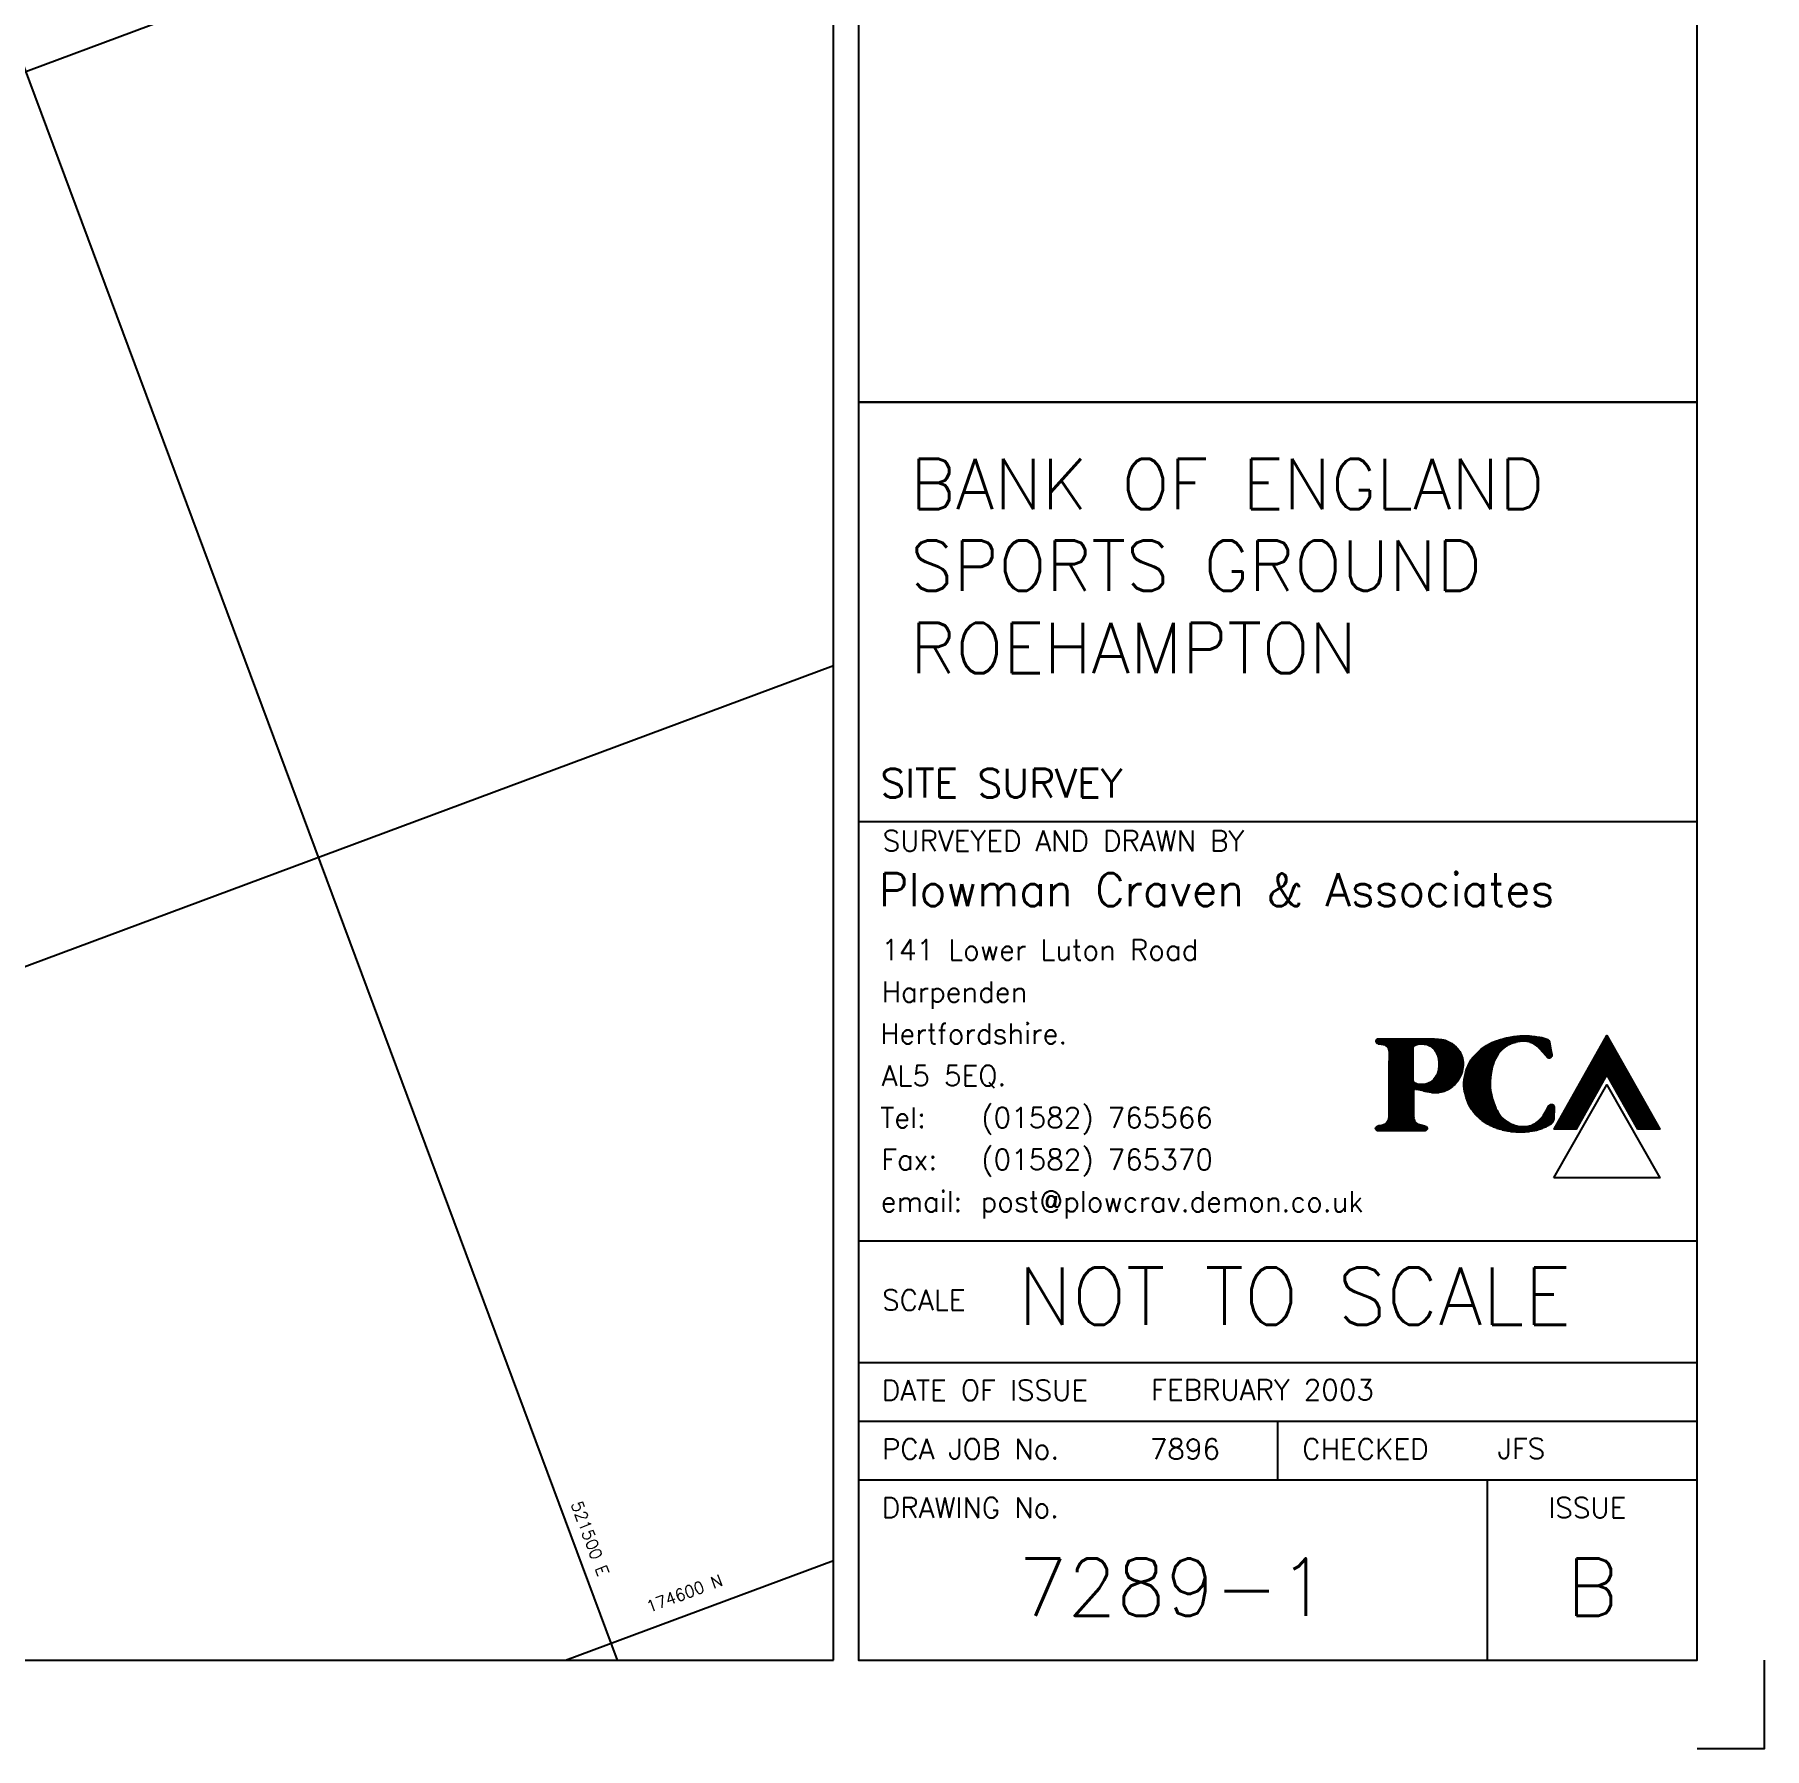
# Model space of a CAD drawing. Extents: x -4000 to 590500, y -6503 to 470250.
# Drawn here: x 487387 to 590500, y -5250 to 96911 of the extents above; entities that cross this region are included whole.
import ezdxf
from ezdxf.enums import TextEntityAlignment as Align

# ---------------------------------------------------------------- set-up
doc = ezdxf.new("R2010")
doc.units = 0
doc.header["$LTSCALE"] = 0.0508
doc.layers.add('BORDER', color=7, linetype='CONTINUOUS')
doc.layers.add('GRID', color=253, linetype='CONTINUOUS')
doc.styles.add('ROMANS', font='Romans.shx')

msp = doc.modelspace()

# ---------------------------------------------------------------- linework, layer by layer
at = {"layer": 'BORDER', "flags": 128}
for points in [[(535000, 0), (535000, 465000), (0, 465000), (0, 0)], [(536500, 465000), (536500, 0), (586500, 0), (586500, 465000)], [(536500, 50000), (586500, 50000), (586500, 75000), (536500, 75000)], [(577793, 31983), (577735, 31944), (577608, 31874), (577461, 31800), (577200, 31691), (577056, 31640), (576876, 31593), (576742, 31565), (576456, 31526), (576195, 31502), (575961, 31497), (575696, 31505), (575408, 31526), (575199, 31555), (574952, 31609), (574717, 31673), (574529, 31735), (574351, 31802), (574163, 31885), (573937, 32003), (573703, 32161), (573516, 32311), (573300, 32521), (573178, 32666), (573052, 32845), (572921, 33062), (572843, 33227), (572720, 33557), (572654, 33799), (572629, 33925), (572607, 34076), (572593, 34255), (572592, 34427), (572607, 34624), (572634, 34810), (572698, 35073), (572744, 35221), (572840, 35443), (573007, 35780), (573097, 35907), (573353, 36178), (573601, 36407), (573755, 36531), (573925, 36647), (574121, 36757), (574259, 36822), (574464, 36905), (574723, 36997), (574922, 37056), (575134, 37108), (575365, 37153), (575561, 37181), (575931, 37219), (576105, 37230), (576269, 37230), (576496, 37220), (576761, 37192), (577109, 37144), (577235, 37120), (577355, 37088), (577521, 37032), (577588, 37004), (577648, 36950), (577687, 36860), (577712, 36734), (577773, 36389), (577819, 36116), (577822, 36059), (577816, 35986), (577770, 35932), (577712, 35907), (577659, 35903), (577594, 35920), (577304, 36238), (577135, 36437), (577009, 36571), (576938, 36632), (576820, 36715), (576752, 36755), (576632, 36815), (576493, 36870), (576401, 36896), (576296, 36915), (576184, 36924), (576096, 36923), (575942, 36906), (575748, 36870), (575565, 36822), (575440, 36778), (575323, 36728), (575176, 36651), (575072, 36584), (574934, 36476), (574746, 36293), (574657, 36189), (574610, 36121), (574549, 36022), (574470, 35870), (574377, 35672), (574324, 35532), (574279, 35381), (574244, 35236), (574208, 35046), (574186, 34897), (574169, 34744), (574157, 34526), (574155, 34394), (574162, 34175), (574182, 33960), (574205, 33805), (574247, 33610), (574288, 33457), (574349, 33267), (574406, 33114), (574500, 32893), (574563, 32768), (574632, 32647), (574743, 32486), (574810, 32404), (574914, 32299), (575042, 32189), (575137, 32120), (575250, 32053), (575374, 31990), (575478, 31945), (575601, 31901), (575709, 31868), (575808, 31845), (575933, 31825), (576075, 31815), (576167, 31813), (576237, 31816), (576305, 31822), (576409, 31838), (576504, 31858), (576598, 31885), (576649, 31907), (576755, 31968), (576890, 32047), (577000, 32123), (577143, 32263), (577245, 32380), (577329, 32489), (577433, 32647), (577571, 32895), (577636, 33028), (577704, 33100), (577765, 33130), (577857, 33130), (577942, 33070), (577970, 32978), (577939, 32269), (577935, 32210), (577918, 32151), (577880, 32081), (577830, 32019)], [(582955, 31656), (581112, 34925), (579280, 31656), (577968, 31656), (581112, 37254), (584275, 31656)], [(568141, 35241), (568143, 36260), (568134, 36332), (568116, 36407), (568083, 36486), (568011, 36591), (567940, 36651), (567853, 36689), (567673, 36728), (567490, 36749), (567425, 36771), (567368, 36814), (567355, 36914), (567389, 37003), (567460, 37048), (570827, 37048), (571059, 37034), (571255, 37007), (571355, 36990), (571461, 36962), (571583, 36918), (571705, 36858), (571870, 36762), (572015, 36654), (572135, 36547), (572207, 36470), (572283, 36376), (572340, 36292), (572389, 36203), (572452, 36064), (572508, 35901), (572531, 35771), (572542, 35664), (572545, 35600), (572543, 35478), (572530, 35330), (572513, 35241), (572477, 35110), (572439, 34985), (572418, 34925), (572382, 34834), (572314, 34698), (572225, 34554), (572180, 34488), (572128, 34420), (572041, 34321), (571976, 34258), (571864, 34167), (571743, 34085), (571648, 34030), (571543, 33979), (571421, 33929), (571309, 33894), (571191, 33868), (571098, 33855), (571011, 33845), (570894, 33838), (570790, 33840), (570696, 33850), (570450, 33891), (570330, 33915), (569867, 34035), (569781, 34051), (569714, 34058), (569641, 34052), (569584, 33988), (569577, 32444), (569585, 32379), (569599, 32310), (569629, 32210), (569651, 32158), (569686, 32093), (569776, 32005), (569849, 31962), (569934, 31933), (570011, 31913), (570246, 31863), (570331, 31825), (570395, 31718), (570391, 31667), (570346, 31605), (570283, 31574), (570173, 31556), (569450, 31570), (568926, 31578), (568794, 31578), (568270, 31570), (567547, 31556), (567447, 31571), (567375, 31605), (567325, 31688), (567333, 31756), (567388, 31824), (567445, 31851), (567520, 31875), (567700, 31910), (567751, 31923), (567831, 31948), (567904, 31978), (567994, 32047), (568059, 32133), (568091, 32210), (568118, 32297), (568137, 32389)], [(569564, 36529), (569582, 36581), (569646, 36646), (569719, 36690), (569791, 36717), (569902, 36740), (569964, 36746), (570097, 36746), (570215, 36737), (570292, 36726), (570392, 36704), (570481, 36672), (570555, 36634), (570671, 36555), (570769, 36468), (570825, 36407), (570896, 36308), (570959, 36201), (570994, 36126), (571031, 36021), (571051, 35944), (571070, 35848), (571098, 35625), (571096, 35535), (571098, 35445), (571073, 35241), (571051, 35125), (571009, 34984), (570957, 34864), (570895, 34760), (570824, 34662), (570772, 34605), (570674, 34518), (570553, 34435), (570482, 34398), (570387, 34364), (570293, 34344), (570211, 34332), (570082, 34324), (569979, 34323), (569902, 34329), (569802, 34350), (569725, 34377), (569662, 34413), (569606, 34456), (569570, 34518), (569565, 35241)], [(577950, 28754), (581112, 34315), (584275, 28754)]]:
    msp.add_lwpolyline(points, close=True, dxfattribs=at)
for points in [[(536500, 75000), (586500, 75000)], [(536500, 50000), (586500, 50000)], [(575255, 37131), (577175, 37131)], [(575388, 37156), (577019, 37156)], [(575559, 37181), (576837, 37181)], [(575801, 37207), (576628, 37207)], [(581044, 37131), (581182, 37131)], [(581058, 37156), (581168, 37156)], [(581072, 37181), (581154, 37181)], [(581086, 37207), (581140, 37207)], [(581100, 37232), (581125, 37232)], [(567356, 36906), (571608, 36906)], [(567359, 36882), (571658, 36882)], [(567361, 36931), (571547, 36931)], [(567363, 36857), (571709, 36857)], [(567366, 36832), (571751, 36832)], [(567371, 36956), (571478, 36956)], [(567378, 36806), (571794, 36806)], [(567381, 36981), (571386, 36981)], [(567395, 37006), (571259, 37006)], [(567410, 36781), (571836, 36781)], [(567434, 37032), (571079, 37032)], [(567467, 36756), (571877, 36756)], [(567648, 36731), (569858, 36731)], [(567775, 36707), (569762, 36707)], [(567871, 36682), (569704, 36682)], [(567929, 36657), (569663, 36657)], [(567963, 36632), (569632, 36632)], [(567993, 36606), (569607, 36606)], [(568018, 36581), (569582, 36581)], [(568035, 36556), (569573, 36556)], [(568052, 36531), (569565, 36531)], [(568069, 36507), (569564, 36507)], [(568085, 36482), (569564, 36482)], [(568096, 36457), (569564, 36457)], [(568106, 36431), (569564, 36431)], [(568116, 36406), (569564, 36406)], [(568122, 36381), (569564, 36381)], [(568128, 36356), (569564, 36356)], [(568134, 36332), (569564, 36332)], [(568137, 36307), (569564, 36307)], [(568141, 36282), (569564, 36282)], [(568143, 36257), (569564, 36257)], [(568143, 36231), (569564, 36231)], [(568143, 36206), (569564, 36206)], [(568143, 36181), (569564, 36181)], [(568143, 36156), (569564, 36156)], [(568143, 36132), (569564, 36132)], [(568143, 36107), (569564, 36107)], [(570256, 36731), (571911, 36731)], [(570382, 36707), (571945, 36707)], [(570455, 36682), (571979, 36682)], [(570511, 36657), (572013, 36657)], [(570559, 36632), (572041, 36632)], [(570595, 36606), (572069, 36606)], [(570631, 36581), (572098, 36581)], [(570668, 36556), (572126, 36556)], [(570697, 36531), (572151, 36531)], [(570725, 36507), (572174, 36507)], [(570754, 36482), (572197, 36482)], [(570780, 36457), (572219, 36457)], [(570803, 36431), (572239, 36431)], [(570825, 36406), (572259, 36406)], [(570843, 36381), (572280, 36381)], [(570862, 36356), (572297, 36356)], [(570880, 36332), (572314, 36332)], [(570898, 36307), (572331, 36307)], [(570912, 36282), (572346, 36282)], [(570927, 36257), (572360, 36257)], [(570941, 36231), (572374, 36231)], [(570956, 36206), (572387, 36206)], [(570968, 36181), (572399, 36181)], [(570980, 36156), (572410, 36156)], [(570991, 36132), (572421, 36132)], [(571000, 36107), (572433, 36107)], [(573285, 36107), (574600, 36107)], [(573308, 36132), (574616, 36132)], [(573332, 36156), (574634, 36156)], [(573356, 36181), (574651, 36181)], [(573383, 36206), (574672, 36206)], [(573411, 36231), (574693, 36231)], [(573437, 36257), (574715, 36257)], [(573465, 36282), (574736, 36282)], [(573492, 36307), (574760, 36307)], [(573519, 36332), (574785, 36332)], [(573546, 36356), (574811, 36356)], [(573573, 36381), (574836, 36381)], [(573600, 36406), (574862, 36406)], [(573631, 36431), (574888, 36431)], [(573662, 36457), (574914, 36457)], [(573693, 36482), (574941, 36482)], [(573724, 36507), (574973, 36507)], [(573755, 36531), (575005, 36531)], [(573792, 36556), (575036, 36556)], [(573828, 36581), (575068, 36581)], [(573865, 36606), (575106, 36606)], [(573902, 36632), (575145, 36632)], [(573941, 36657), (575185, 36657)], [(573986, 36682), (575233, 36682)], [(574031, 36707), (575281, 36707)], [(574076, 36731), (575330, 36731)], [(574120, 36756), (575389, 36756)], [(574173, 36781), (575450, 36781)], [(574226, 36806), (575520, 36806)], [(574283, 36832), (575599, 36832)], [(574344, 36857), (575694, 36857)], [(574406, 36882), (575807, 36882)], [(574468, 36906), (575946, 36906)], [(574539, 36931), (577656, 36931)], [(574609, 36956), (577641, 36956)], [(574679, 36981), (577613, 36981)], [(574755, 37006), (577583, 37006)], [(574839, 37032), (577524, 37032)], [(574924, 37057), (577449, 37057)], [(575026, 37082), (577374, 37082)], [(575128, 37106), (577286, 37106)], [(576347, 36906), (577667, 36906)], [(576454, 36882), (577678, 36882)], [(576527, 36857), (577687, 36857)], [(576589, 36832), (577692, 36832)], [(576648, 36806), (577698, 36806)], [(576699, 36781), (577703, 36781)], [(576751, 36756), (577707, 36756)], [(576794, 36731), (577712, 36731)], [(576833, 36707), (577717, 36707)], [(576868, 36682), (577721, 36682)], [(576904, 36657), (577726, 36657)], [(576938, 36632), (577731, 36632)], [(576967, 36606), (577735, 36606)], [(576997, 36581), (577739, 36581)], [(577023, 36556), (577743, 36556)], [(577046, 36531), (577748, 36531)], [(577070, 36507), (577752, 36507)], [(577093, 36482), (577757, 36482)], [(577116, 36457), (577761, 36457)], [(577140, 36431), (577766, 36431)], [(577161, 36406), (577770, 36406)], [(577182, 36381), (577774, 36381)], [(577203, 36356), (577779, 36356)], [(577224, 36332), (577782, 36332)], [(577245, 36307), (577786, 36307)], [(577266, 36282), (577791, 36282)], [(577287, 36257), (577795, 36257)], [(577309, 36231), (577799, 36231)], [(577332, 36206), (577803, 36206)], [(577355, 36181), (577808, 36181)], [(577378, 36156), (577811, 36156)], [(577401, 36132), (577816, 36132)], [(577424, 36107), (577819, 36107)], [(580468, 36107), (581761, 36107)], [(580482, 36132), (581747, 36132)], [(580496, 36156), (581733, 36156)], [(580510, 36181), (581719, 36181)], [(580524, 36206), (581705, 36206)], [(580538, 36231), (581691, 36231)], [(580552, 36257), (581677, 36257)], [(580566, 36282), (581662, 36282)], [(580580, 36307), (581648, 36307)], [(580594, 36332), (581634, 36332)], [(580608, 36356), (581620, 36356)], [(580622, 36381), (581605, 36381)], [(580636, 36406), (581591, 36406)], [(580650, 36431), (581578, 36431)], [(580664, 36457), (581564, 36457)], [(580678, 36482), (581549, 36482)], [(580692, 36507), (581535, 36507)], [(580706, 36531), (581521, 36531)], [(580721, 36556), (581507, 36556)], [(580735, 36581), (581492, 36581)], [(580749, 36606), (581478, 36606)], [(580763, 36632), (581464, 36632)], [(580777, 36657), (581450, 36657)], [(580791, 36682), (581436, 36682)], [(580805, 36707), (581422, 36707)], [(580819, 36731), (581408, 36731)], [(580833, 36756), (581394, 36756)], [(580847, 36781), (581379, 36781)], [(580861, 36806), (581365, 36806)], [(580875, 36832), (581351, 36832)], [(580889, 36857), (581337, 36857)], [(580903, 36882), (581323, 36882)], [(580918, 36906), (581309, 36906)], [(580932, 36931), (581295, 36931)], [(580946, 36956), (581281, 36956)], [(580960, 36981), (581267, 36981)], [(580974, 37006), (581252, 37006)], [(580988, 37032), (581238, 37032)], [(581002, 37057), (581224, 37057)], [(581016, 37082), (581210, 37082)], [(581030, 37106), (581196, 37106)], [(568141, 35431), (569565, 35431)], [(568141, 35406), (569565, 35406)], [(568141, 35381), (569565, 35381)], [(568141, 35357), (569565, 35357)], [(568141, 35332), (569565, 35332)], [(568141, 35307), (569565, 35307)], [(568141, 35281), (569565, 35281)], [(568141, 35256), (569565, 35256)], [(568141, 35231), (569565, 35231)], [(568141, 35207), (569565, 35207)], [(568141, 35182), (569565, 35182)], [(568141, 35157), (569565, 35157)], [(568141, 35132), (569565, 35132)], [(568141, 35106), (569565, 35106)], [(568141, 35081), (569566, 35081)], [(568142, 35707), (569564, 35707)], [(568142, 35682), (569564, 35682)], [(568142, 35656), (569564, 35656)], [(568142, 35631), (569564, 35631)], [(568142, 35606), (569565, 35606)], [(568142, 35582), (569565, 35582)], [(568142, 35557), (569565, 35557)], [(568142, 35532), (569565, 35532)], [(568142, 35507), (569565, 35507)], [(568142, 35481), (569565, 35481)], [(568142, 35456), (569565, 35456)], [(568143, 36082), (569564, 36082)], [(568143, 36056), (569564, 36056)], [(568143, 36031), (569564, 36031)], [(568143, 36006), (569564, 36006)], [(568143, 35981), (569564, 35981)], [(568143, 35957), (569564, 35957)], [(568143, 35932), (569564, 35932)], [(568143, 35907), (569564, 35907)], [(568143, 35882), (569564, 35882)], [(568143, 35856), (569564, 35856)], [(568143, 35831), (569564, 35831)], [(568143, 35806), (569564, 35806)], [(568143, 35781), (569564, 35781)], [(568143, 35756), (569564, 35756)], [(568143, 35732), (569564, 35732)], [(571009, 36082), (572444, 36082)], [(571018, 36056), (572455, 36056)], [(571027, 36031), (572463, 36031)], [(571034, 36006), (572472, 36006)], [(571038, 35081), (572468, 35081)], [(571041, 35981), (572480, 35981)], [(571045, 35106), (572476, 35106)], [(571048, 35957), (572489, 35957)], [(571052, 35132), (572483, 35132)], [(571053, 35932), (572497, 35932)], [(571057, 35157), (572489, 35157)], [(571059, 35907), (572506, 35907)], [(571062, 35182), (572497, 35182)], [(571064, 35882), (572511, 35882)], [(571066, 35207), (572503, 35207)], [(571068, 35856), (572516, 35856)], [(571071, 35231), (572511, 35231)], [(571072, 35831), (572520, 35831)], [(571074, 35256), (572516, 35256)], [(571075, 35806), (572525, 35806)], [(571078, 35281), (572520, 35281)], [(571079, 35781), (572529, 35781)], [(571081, 35307), (572525, 35307)], [(571082, 35756), (572533, 35756)], [(571084, 35732), (572535, 35732)], [(571084, 35332), (572530, 35332)], [(571087, 35357), (572533, 35357)], [(571088, 35707), (572538, 35707)], [(571090, 35381), (572534, 35381)], [(571091, 35682), (572540, 35682)], [(571093, 35406), (572537, 35406)], [(571094, 35656), (572542, 35656)], [(571096, 35557), (572545, 35557)], [(571096, 35532), (572545, 35532)], [(571096, 35507), (572544, 35507)], [(571096, 35431), (572539, 35431)], [(571097, 35582), (572545, 35582)], [(571097, 35481), (572544, 35481)], [(571098, 35631), (572543, 35631)], [(571098, 35606), (572545, 35606)], [(571098, 35456), (572542, 35456)], [(572700, 35081), (574214, 35081)], [(572708, 35106), (574219, 35106)], [(572716, 35132), (574224, 35132)], [(572723, 35157), (574228, 35157)], [(572731, 35182), (574234, 35182)], [(572739, 35207), (574239, 35207)], [(572748, 35231), (574244, 35231)], [(572759, 35256), (574249, 35256)], [(572770, 35281), (574255, 35281)], [(572781, 35307), (574261, 35307)], [(572792, 35332), (574267, 35332)], [(572802, 35357), (574273, 35357)], [(572813, 35381), (574279, 35381)], [(572824, 35406), (574286, 35406)], [(572835, 35431), (574293, 35431)], [(572846, 35456), (574301, 35456)], [(572858, 35481), (574309, 35481)], [(572871, 35507), (574316, 35507)], [(572883, 35532), (574324, 35532)], [(572896, 35557), (574333, 35557)], [(572908, 35582), (574343, 35582)], [(572920, 35606), (574352, 35606)], [(572933, 35631), (574361, 35631)], [(572945, 35656), (574371, 35656)], [(572958, 35682), (574382, 35682)], [(572970, 35707), (574393, 35707)], [(572982, 35732), (574405, 35732)], [(572995, 35756), (574416, 35756)], [(573007, 35781), (574428, 35781)], [(573026, 35806), (574439, 35806)], [(573043, 35831), (574451, 35831)], [(573062, 35856), (574463, 35856)], [(573080, 35882), (574475, 35882)], [(573097, 35907), (574489, 35907)], [(573121, 35932), (574501, 35932)], [(573144, 35957), (574515, 35957)], [(573168, 35981), (574528, 35981)], [(573192, 36006), (574541, 36006)], [(573215, 36031), (574555, 36031)], [(573238, 36056), (574570, 36056)], [(573262, 36082), (574585, 36082)], [(577446, 36082), (577821, 36082)], [(577469, 36056), (577822, 36056)], [(577492, 36031), (577820, 36031)], [(577515, 36006), (577817, 36006)], [(577538, 35981), (577812, 35981)], [(577561, 35957), (577791, 35957)], [(577584, 35932), (577769, 35932)], [(577646, 35907), (577710, 35907)], [(579892, 35081), (582340, 35081)], [(579906, 35106), (582326, 35106)], [(579920, 35132), (582312, 35132)], [(579934, 35157), (582297, 35157)], [(579948, 35182), (582283, 35182)], [(579963, 35207), (582269, 35207)], [(579977, 35231), (582255, 35231)], [(579991, 35256), (582241, 35256)], [(580005, 35281), (582227, 35281)], [(580019, 35307), (582213, 35307)], [(580033, 35332), (582199, 35332)], [(580047, 35357), (582184, 35357)], [(580060, 35381), (582170, 35381)], [(580074, 35406), (582156, 35406)], [(580088, 35431), (582142, 35431)], [(580102, 35456), (582128, 35456)], [(580117, 35481), (582114, 35481)], [(580131, 35507), (582100, 35507)], [(580145, 35532), (582086, 35532)], [(580159, 35557), (582071, 35557)], [(580173, 35582), (582057, 35582)], [(580187, 35606), (582043, 35606)], [(580201, 35631), (582029, 35631)], [(580215, 35656), (582015, 35656)], [(580229, 35682), (582001, 35682)], [(580243, 35707), (581987, 35707)], [(580257, 35732), (581973, 35732)], [(580271, 35756), (581959, 35756)], [(580285, 35781), (581945, 35781)], [(580299, 35806), (581931, 35806)], [(580313, 35831), (581917, 35831)], [(580327, 35856), (581902, 35856)], [(580341, 35882), (581888, 35882)], [(580355, 35907), (581874, 35907)], [(580369, 35932), (581860, 35932)], [(580383, 35957), (581846, 35957)], [(580397, 35981), (581832, 35981)], [(580411, 36006), (581818, 36006)], [(580426, 36031), (581804, 36031)], [(580440, 36056), (581790, 36056)], [(580454, 36082), (581775, 36082)], [(568140, 34531), (569569, 34531)], [(568140, 34506), (569576, 34506)], [(568140, 34481), (569591, 34481)], [(568140, 34456), (569606, 34456)], [(568140, 34432), (569638, 34432)], [(568140, 34407), (569673, 34407)], [(568140, 34382), (569717, 34382)], [(568140, 34357), (569784, 34357)], [(568140, 34331), (569892, 34331)], [(568140, 34306), (572026, 34306)], [(568140, 34281), (572001, 34281)], [(568140, 34256), (571974, 34256)], [(568140, 34231), (571943, 34231)], [(568140, 34207), (571912, 34207)], [(568140, 34182), (571881, 34182)], [(568140, 34157), (571848, 34157)], [(568140, 34131), (571811, 34131)], [(568140, 34106), (571774, 34106)], [(568140, 34081), (571737, 34081)], [(568140, 34057), (569689, 34057)], [(568140, 34032), (569622, 34032)], [(568141, 35056), (569566, 35056)], [(568141, 35031), (569566, 35031)], [(568141, 35006), (569566, 35006)], [(568141, 34981), (569566, 34981)], [(568141, 34957), (569566, 34957)], [(568141, 34932), (569567, 34932)], [(568141, 34906), (569567, 34906)], [(568141, 34881), (569567, 34881)], [(568141, 34856), (569567, 34856)], [(568141, 34831), (569567, 34831)], [(568141, 34807), (569568, 34807)], [(568141, 34782), (569568, 34782)], [(568141, 34757), (569568, 34757)], [(568141, 34732), (569568, 34732)], [(568141, 34706), (569568, 34706)], [(568141, 34681), (569568, 34681)], [(568141, 34656), (569569, 34656)], [(568141, 34631), (569569, 34631)], [(568141, 34606), (569569, 34606)], [(568141, 34582), (569569, 34582)], [(568141, 34557), (569569, 34557)], [(569731, 34057), (571693, 34057)], [(569882, 34032), (571650, 34032)], [(570203, 34331), (572050, 34331)], [(570350, 34357), (572072, 34357)], [(570434, 34382), (572094, 34382)], [(570497, 34407), (572116, 34407)], [(570546, 34432), (572137, 34432)], [(570584, 34456), (572156, 34456)], [(570620, 34481), (572175, 34481)], [(570657, 34506), (572193, 34506)], [(570689, 34531), (572210, 34531)], [(570717, 34557), (572227, 34557)], [(570746, 34582), (572243, 34582)], [(570774, 34606), (572258, 34606)], [(570796, 34631), (572273, 34631)], [(570819, 34656), (572289, 34656)], [(570838, 34681), (572303, 34681)], [(570856, 34706), (572318, 34706)], [(570874, 34732), (572331, 34732)], [(570893, 34757), (572343, 34757)], [(570908, 34782), (572356, 34782)], [(570922, 34807), (572368, 34807)], [(570938, 34831), (572381, 34831)], [(570952, 34856), (572391, 34856)], [(570964, 34881), (572401, 34881)], [(570975, 34906), (572411, 34906)], [(570986, 34932), (572421, 34932)], [(570997, 34957), (572430, 34957)], [(571008, 34981), (572438, 34981)], [(571016, 35006), (572446, 35006)], [(571023, 35031), (572453, 35031)], [(571031, 35056), (572461, 35056)], [(572592, 34432), (574155, 34432)], [(572592, 34407), (574155, 34407)], [(572592, 34382), (574155, 34382)], [(572592, 34357), (574157, 34357)], [(572592, 34331), (574158, 34331)], [(572593, 34306), (574158, 34306)], [(572593, 34281), (574159, 34281)], [(572593, 34256), (574160, 34256)], [(572594, 34456), (574156, 34456)], [(572595, 34231), (574160, 34231)], [(572596, 34481), (574156, 34481)], [(572596, 34207), (574161, 34207)], [(572598, 34506), (574157, 34506)], [(572598, 34182), (574162, 34182)], [(572599, 34531), (574157, 34531)], [(572601, 34557), (574158, 34557)], [(572601, 34157), (574164, 34157)], [(572602, 34131), (574166, 34131)], [(572603, 34582), (574160, 34582)], [(572604, 34106), (574169, 34106)], [(572605, 34606), (574161, 34606)], [(572607, 34631), (574163, 34631)], [(572607, 34081), (574171, 34081)], [(572610, 34057), (574173, 34057)], [(572611, 34656), (574164, 34656)], [(572613, 34032), (574175, 34032)], [(572615, 34681), (574166, 34681)], [(572618, 34706), (574167, 34706)], [(572623, 34732), (574169, 34732)], [(572626, 34757), (574171, 34757)], [(572630, 34782), (574173, 34782)], [(572633, 34807), (574176, 34807)], [(572640, 34831), (574178, 34831)], [(572646, 34856), (574181, 34856)], [(572652, 34881), (574184, 34881)], [(572658, 34906), (574187, 34906)], [(572663, 34932), (574191, 34932)], [(572669, 34957), (574194, 34957)], [(572675, 34981), (574198, 34981)], [(572682, 35006), (574202, 35006)], [(572688, 35031), (574205, 35031)], [(572694, 35056), (574209, 35056)], [(579302, 34032), (580611, 34032)], [(579316, 34057), (580625, 34057)], [(579330, 34081), (580640, 34081)], [(579344, 34106), (580654, 34106)], [(579358, 34131), (580668, 34131)], [(579372, 34157), (580682, 34157)], [(579387, 34182), (580696, 34182)], [(579401, 34207), (580710, 34207)], [(579415, 34231), (580724, 34231)], [(579429, 34256), (580738, 34256)], [(579443, 34281), (580752, 34281)], [(579457, 34306), (580766, 34306)], [(579471, 34331), (580780, 34331)], [(579485, 34357), (580794, 34357)], [(579499, 34382), (580808, 34382)], [(579513, 34407), (580822, 34407)], [(579527, 34432), (580836, 34432)], [(579541, 34456), (580850, 34456)], [(579555, 34481), (580864, 34481)], [(579569, 34506), (580878, 34506)], [(579583, 34531), (580892, 34531)], [(579597, 34557), (580906, 34557)], [(579611, 34582), (580920, 34582)], [(579625, 34606), (580934, 34606)], [(579640, 34631), (580948, 34631)], [(579654, 34656), (580962, 34656)], [(579668, 34681), (580976, 34681)], [(579682, 34706), (580990, 34706)], [(579696, 34732), (581004, 34732)], [(579710, 34757), (581019, 34757)], [(579724, 34782), (581033, 34782)], [(579738, 34807), (581047, 34807)], [(579752, 34831), (581061, 34831)], [(579766, 34856), (581075, 34856)], [(579780, 34881), (581089, 34881)], [(579794, 34906), (581103, 34906)], [(579808, 34932), (582425, 34932)], [(579822, 34957), (582410, 34957)], [(579836, 34981), (582397, 34981)], [(579850, 35006), (582383, 35006)], [(579864, 35031), (582369, 35031)], [(579878, 35056), (582354, 35056)], [(581123, 34906), (582439, 34906)], [(581137, 34881), (582453, 34881)], [(581151, 34856), (582467, 34856)], [(581165, 34831), (582482, 34831)], [(581179, 34807), (582496, 34807)], [(581193, 34782), (582510, 34782)], [(581207, 34757), (582524, 34757)], [(581222, 34732), (582538, 34732)], [(581236, 34706), (582552, 34706)], [(581250, 34681), (582566, 34681)], [(581264, 34656), (582580, 34656)], [(581278, 34631), (582595, 34631)], [(581292, 34606), (582609, 34606)], [(581306, 34582), (582623, 34582)], [(581320, 34557), (582637, 34557)], [(581334, 34531), (582651, 34531)], [(581348, 34506), (582665, 34506)], [(581362, 34481), (582679, 34481)], [(581376, 34456), (582693, 34456)], [(581391, 34432), (582707, 34432)], [(581405, 34407), (582722, 34407)], [(581419, 34382), (582736, 34382)], [(581433, 34357), (582750, 34357)], [(581447, 34331), (582764, 34331)], [(581461, 34306), (582778, 34306)], [(581475, 34281), (582792, 34281)], [(581489, 34256), (582806, 34256)], [(581503, 34231), (582820, 34231)], [(581517, 34207), (582834, 34207)], [(581532, 34182), (582848, 34182)], [(581546, 34157), (582862, 34157)], [(581560, 34131), (582876, 34131)], [(581574, 34106), (582891, 34106)], [(581588, 34081), (582905, 34081)], [(581602, 34057), (582919, 34057)], [(581616, 34032), (582933, 34032)], [(568138, 33657), (569582, 33657)], [(568138, 33632), (569582, 33632)], [(568138, 33607), (569582, 33607)], [(568138, 33581), (569582, 33581)], [(568138, 33556), (569582, 33556)], [(568138, 33531), (569582, 33531)], [(568138, 33506), (569581, 33506)], [(568138, 33481), (569581, 33481)], [(568138, 33457), (569581, 33457)], [(568138, 33432), (569581, 33432)], [(568138, 33407), (569581, 33407)], [(568138, 33381), (569581, 33381)], [(568138, 33356), (569581, 33356)], [(568138, 33331), (569581, 33331)], [(568138, 33306), (569581, 33306)], [(568138, 33282), (569581, 33282)], [(568138, 33257), (569580, 33257)], [(568138, 33232), (569580, 33232)], [(568138, 33207), (569580, 33207)], [(568138, 33181), (569580, 33181)], [(568138, 33156), (569580, 33156)], [(568138, 33131), (569580, 33131)], [(568138, 33106), (569580, 33106)], [(568138, 33082), (569580, 33082)], [(568138, 33057), (569580, 33057)], [(568138, 33032), (569579, 33032)], [(568138, 33006), (569579, 33006)], [(568139, 33956), (569583, 33956)], [(568139, 33931), (569583, 33931)], [(568139, 33906), (569583, 33906)], [(568139, 33881), (569583, 33881)], [(568139, 33856), (569583, 33856)], [(568139, 33832), (569583, 33832)], [(568139, 33807), (569583, 33807)], [(568139, 33782), (569583, 33782)], [(568139, 33756), (569583, 33756)], [(568139, 33731), (569582, 33731)], [(568139, 33706), (569582, 33706)], [(568139, 33681), (569582, 33681)], [(568140, 34007), (569600, 34007)], [(568140, 33982), (569583, 33982)], [(569978, 34007), (571600, 34007)], [(570075, 33982), (571549, 33982)], [(570171, 33956), (571488, 33956)], [(570268, 33931), (571427, 33931)], [(570374, 33906), (571349, 33906)], [(570507, 33881), (571251, 33881)], [(570657, 33856), (571109, 33856)], [(572618, 34007), (574177, 34007)], [(572621, 33982), (574180, 33982)], [(572624, 33956), (574183, 33956)], [(572629, 33931), (574186, 33931)], [(572633, 33906), (574190, 33906)], [(572638, 33881), (574194, 33881)], [(572643, 33856), (574197, 33856)], [(572647, 33832), (574202, 33832)], [(572652, 33807), (574205, 33807)], [(572658, 33782), (574211, 33782)], [(572666, 33756), (574216, 33756)], [(572672, 33731), (574221, 33731)], [(572679, 33706), (574226, 33706)], [(572686, 33681), (574232, 33681)], [(572692, 33657), (574237, 33657)], [(572700, 33632), (574242, 33632)], [(572706, 33607), (574248, 33607)], [(572713, 33581), (574255, 33581)], [(572720, 33556), (574262, 33556)], [(572730, 33531), (574268, 33531)], [(572739, 33506), (574275, 33506)], [(572748, 33481), (574281, 33481)], [(572757, 33457), (574289, 33457)], [(572767, 33432), (574296, 33432)], [(572776, 33407), (574304, 33407)], [(572785, 33381), (574312, 33381)], [(572795, 33356), (574321, 33356)], [(572804, 33331), (574329, 33331)], [(572813, 33306), (574337, 33306)], [(572823, 33282), (574345, 33282)], [(572832, 33257), (574354, 33257)], [(572841, 33232), (574363, 33232)], [(572852, 33207), (574372, 33207)], [(572865, 33181), (574382, 33181)], [(572876, 33156), (574391, 33156)], [(572888, 33131), (574400, 33131)], [(572900, 33106), (574409, 33106)], [(572912, 33082), (574420, 33082)], [(572925, 33057), (574431, 33057)], [(572940, 33032), (574442, 33032)], [(572955, 33006), (574452, 33006)], [(577626, 33006), (577961, 33006)], [(577640, 33032), (577954, 33032)], [(577663, 33057), (577946, 33057)], [(577686, 33082), (577926, 33082)], [(577717, 33106), (577890, 33106)], [(578726, 33006), (580037, 33006)], [(578740, 33032), (580051, 33032)], [(578754, 33057), (580065, 33057)], [(578768, 33082), (580079, 33082)], [(578782, 33106), (580093, 33106)], [(578796, 33131), (580107, 33131)], [(578810, 33156), (580121, 33156)], [(578824, 33181), (580135, 33181)], [(578838, 33207), (580149, 33207)], [(578853, 33232), (580163, 33232)], [(578867, 33257), (580177, 33257)], [(578881, 33282), (580191, 33282)], [(578895, 33306), (580205, 33306)], [(578909, 33331), (580219, 33331)], [(578923, 33356), (580233, 33356)], [(578937, 33381), (580247, 33381)], [(578951, 33407), (580262, 33407)], [(578965, 33432), (580276, 33432)], [(578979, 33457), (580290, 33457)], [(578993, 33481), (580304, 33481)], [(579007, 33506), (580318, 33506)], [(579021, 33531), (580332, 33531)], [(579035, 33556), (580346, 33556)], [(579049, 33581), (580360, 33581)], [(579063, 33607), (580374, 33607)], [(579077, 33632), (580388, 33632)], [(579091, 33657), (580402, 33657)], [(579105, 33681), (580416, 33681)], [(579119, 33706), (580430, 33706)], [(579133, 33731), (580444, 33731)], [(579147, 33756), (580458, 33756)], [(579161, 33782), (580471, 33782)], [(579176, 33807), (580485, 33807)], [(579190, 33832), (580499, 33832)], [(579204, 33856), (580513, 33856)], [(579218, 33881), (580527, 33881)], [(579232, 33906), (580541, 33906)], [(579246, 33931), (580555, 33931)], [(579260, 33956), (580569, 33956)], [(579274, 33982), (580583, 33982)], [(579288, 34007), (580597, 34007)], [(581630, 34007), (582947, 34007)], [(581644, 33982), (582961, 33982)], [(581658, 33956), (582975, 33956)], [(581673, 33931), (582989, 33931)], [(581687, 33906), (583004, 33906)], [(581701, 33881), (583018, 33881)], [(581715, 33856), (583032, 33856)], [(581729, 33832), (583046, 33832)], [(581743, 33807), (583060, 33807)], [(581757, 33782), (583074, 33782)], [(581771, 33756), (583088, 33756)], [(581785, 33731), (583102, 33731)], [(581799, 33706), (583117, 33706)], [(581814, 33681), (583131, 33681)], [(581828, 33657), (583145, 33657)], [(581842, 33632), (583159, 33632)], [(581856, 33607), (583174, 33607)], [(581870, 33581), (583188, 33581)], [(581884, 33556), (583202, 33556)], [(581899, 33531), (583216, 33531)], [(581913, 33506), (583230, 33506)], [(581927, 33481), (583244, 33481)], [(581940, 33457), (583258, 33457)], [(581954, 33432), (583272, 33432)], [(581969, 33407), (583287, 33407)], [(581983, 33381), (583301, 33381)], [(581997, 33356), (583315, 33356)], [(582011, 33331), (583329, 33331)], [(582025, 33306), (583343, 33306)], [(582040, 33282), (583357, 33282)], [(582054, 33257), (583371, 33257)], [(582068, 33232), (583385, 33232)], [(582082, 33207), (583400, 33207)], [(582096, 33181), (583414, 33181)], [(582110, 33156), (583428, 33156)], [(582124, 33131), (583442, 33131)], [(582138, 33106), (583456, 33106)], [(582152, 33082), (583470, 33082)], [(582166, 33057), (583484, 33057)], [(582181, 33032), (583498, 33032)], [(582195, 33006), (583512, 33006)], [(567907, 31981), (569816, 31981)], [(567941, 32006), (569775, 32006)], [(567974, 32031), (569749, 32031)], [(568001, 32056), (569724, 32056)], [(568020, 32082), (569698, 32082)], [(568039, 32107), (569679, 32107)], [(568058, 32132), (569665, 32132)], [(568068, 32156), (569651, 32156)], [(568079, 32181), (569641, 32181)], [(568090, 32206), (569631, 32206)], [(568098, 32231), (569623, 32231)], [(568105, 32257), (569615, 32257)], [(568112, 32282), (569608, 32282)], [(568120, 32307), (569601, 32307)], [(568124, 32332), (569595, 32332)], [(568130, 32356), (569590, 32356)], [(568135, 32381), (569585, 32381)], [(568137, 32781), (569578, 32781)], [(568137, 32756), (569578, 32756)], [(568137, 32731), (569578, 32731)], [(568137, 32707), (569578, 32707)], [(568137, 32682), (569578, 32682)], [(568137, 32657), (569578, 32657)], [(568137, 32632), (569578, 32632)], [(568137, 32606), (569578, 32606)], [(568137, 32581), (569578, 32581)], [(568137, 32556), (569578, 32556)], [(568137, 32531), (569578, 32531)], [(568137, 32507), (569578, 32507)], [(568137, 32482), (569577, 32482)], [(568137, 32457), (569577, 32457)], [(568137, 32431), (569579, 32431)], [(568137, 32406), (569582, 32406)], [(568138, 32981), (569579, 32981)], [(568138, 32956), (569579, 32956)], [(568138, 32931), (569579, 32931)], [(568138, 32906), (569579, 32906)], [(568138, 32882), (569579, 32882)], [(568138, 32857), (569579, 32857)], [(568138, 32832), (569579, 32832)], [(568138, 32806), (569579, 32806)], [(569577, 32482), (569578, 32482)], [(572970, 32981), (574462, 32981)], [(572986, 32956), (574473, 32956)], [(573001, 32931), (574484, 32931)], [(573016, 32906), (574494, 32906)], [(573031, 32882), (574506, 32882)], [(573046, 32857), (574518, 32857)], [(573063, 32832), (574531, 32832)], [(573080, 32806), (574544, 32806)], [(573098, 32781), (574557, 32781)], [(573116, 32756), (574570, 32756)], [(573133, 32731), (574584, 32731)], [(573150, 32707), (574598, 32707)], [(573168, 32682), (574613, 32682)], [(573187, 32657), (574627, 32657)], [(573208, 32632), (574642, 32632)], [(573229, 32606), (574660, 32606)], [(573250, 32581), (574677, 32581)], [(573271, 32556), (574694, 32556)], [(573293, 32531), (574711, 32531)], [(573316, 32507), (574729, 32507)], [(573341, 32482), (574746, 32482)], [(573367, 32457), (574767, 32457)], [(573393, 32431), (574788, 32431)], [(573418, 32406), (574809, 32406)], [(573444, 32381), (574833, 32381)], [(573470, 32356), (574858, 32356)], [(573496, 32332), (574882, 32332)], [(573522, 32307), (574906, 32307)], [(573553, 32282), (574934, 32282)], [(573584, 32257), (574963, 32257)], [(573615, 32231), (574993, 32231)], [(573646, 32206), (575022, 32206)], [(573677, 32181), (575053, 32181)], [(573710, 32156), (575088, 32156)], [(573747, 32132), (575123, 32132)], [(573784, 32107), (575162, 32107)], [(573821, 32082), (575202, 32082)], [(573859, 32056), (575244, 32056)], [(573896, 32031), (575292, 32031)], [(573933, 32006), (575341, 32006)], [(573980, 31981), (575393, 31981)], [(576778, 31981), (577791, 31981)], [(576822, 32006), (577817, 32006)], [(576865, 32031), (577840, 32031)], [(576904, 32056), (577861, 32056)], [(576941, 32082), (577881, 32082)], [(576977, 32107), (577894, 32107)], [(577009, 32132), (577907, 32132)], [(577034, 32156), (577920, 32156)], [(577059, 32181), (577927, 32181)], [(577085, 32206), (577934, 32206)], [(577110, 32231), (577937, 32231)], [(577136, 32257), (577938, 32257)], [(577158, 32282), (577940, 32282)], [(577180, 32307), (577940, 32307)], [(577203, 32332), (577942, 32332)], [(577225, 32356), (577943, 32356)], [(577247, 32381), (577944, 32381)], [(577266, 32406), (577945, 32406)], [(577285, 32431), (577946, 32431)], [(577304, 32457), (577947, 32457)], [(577324, 32482), (577948, 32482)], [(577341, 32507), (577949, 32507)], [(577357, 32531), (577950, 32531)], [(577374, 32556), (577951, 32556)], [(577390, 32581), (577952, 32581)], [(577406, 32606), (577954, 32606)], [(577423, 32632), (577955, 32632)], [(577439, 32657), (577956, 32657)], [(577453, 32682), (577957, 32682)], [(577466, 32707), (577958, 32707)], [(577480, 32731), (577959, 32731)], [(577494, 32756), (577960, 32756)], [(577508, 32781), (577962, 32781)], [(577522, 32806), (577963, 32806)], [(577536, 32832), (577963, 32832)], [(577550, 32857), (577965, 32857)], [(577564, 32882), (577965, 32882)], [(577577, 32906), (577967, 32906)], [(577589, 32931), (577968, 32931)], [(577602, 32956), (577969, 32956)], [(577614, 32981), (577969, 32981)], [(578151, 31981), (579462, 31981)], [(578165, 32006), (579476, 32006)], [(578179, 32031), (579490, 32031)], [(578193, 32056), (579504, 32056)], [(578207, 32082), (579519, 32082)], [(578221, 32107), (579533, 32107)], [(578235, 32132), (579547, 32132)], [(578249, 32156), (579561, 32156)], [(578263, 32181), (579575, 32181)], [(578277, 32206), (579589, 32206)], [(578291, 32231), (579603, 32231)], [(578305, 32257), (579617, 32257)], [(578319, 32282), (579631, 32282)], [(578333, 32307), (579645, 32307)], [(578347, 32332), (579659, 32332)], [(578361, 32356), (579673, 32356)], [(578375, 32381), (579687, 32381)], [(578390, 32406), (579701, 32406)], [(578404, 32431), (579715, 32431)], [(578418, 32457), (579728, 32457)], [(578432, 32482), (579742, 32482)], [(578446, 32507), (579756, 32507)], [(578460, 32531), (579770, 32531)], [(578474, 32556), (579784, 32556)], [(578488, 32581), (579798, 32581)], [(578502, 32606), (579812, 32606)], [(578515, 32632), (579826, 32632)], [(578529, 32657), (579840, 32657)], [(578544, 32682), (579854, 32682)], [(578558, 32707), (579868, 32707)], [(578572, 32731), (579882, 32731)], [(578586, 32756), (579897, 32756)], [(578600, 32781), (579911, 32781)], [(578614, 32806), (579925, 32806)], [(578628, 32832), (579939, 32832)], [(578642, 32857), (579953, 32857)], [(578656, 32882), (579967, 32882)], [(578670, 32906), (579981, 32906)], [(578684, 32931), (579995, 32931)], [(578698, 32956), (580009, 32956)], [(578712, 32981), (580023, 32981)], [(582209, 32981), (583526, 32981)], [(582223, 32956), (583540, 32956)], [(582237, 32931), (583555, 32931)], [(582251, 32906), (583569, 32906)], [(582265, 32882), (583583, 32882)], [(582279, 32857), (583597, 32857)], [(582293, 32832), (583611, 32832)], [(582307, 32806), (583625, 32806)], [(582322, 32781), (583639, 32781)], [(582336, 32756), (583653, 32756)], [(582350, 32731), (583667, 32731)], [(582364, 32707), (583681, 32707)], [(582378, 32682), (583696, 32682)], [(582392, 32657), (583710, 32657)], [(582406, 32632), (583724, 32632)], [(582420, 32606), (583738, 32606)], [(582434, 32581), (583752, 32581)], [(582448, 32556), (583766, 32556)], [(582462, 32531), (583780, 32531)], [(582477, 32507), (583794, 32507)], [(582491, 32482), (583809, 32482)], [(582505, 32457), (583823, 32457)], [(582519, 32431), (583837, 32431)], [(582533, 32406), (583851, 32406)], [(582547, 32381), (583865, 32381)], [(582561, 32356), (583879, 32356)], [(582575, 32332), (583893, 32332)], [(582589, 32307), (583907, 32307)], [(582603, 32282), (583922, 32282)], [(582617, 32257), (583936, 32257)], [(582631, 32231), (583950, 32231)], [(582646, 32206), (583964, 32206)], [(582660, 32181), (583979, 32181)], [(582674, 32156), (583993, 32156)], [(582688, 32132), (584007, 32132)], [(582702, 32107), (584021, 32107)], [(582716, 32082), (584035, 32082)], [(582730, 32056), (584049, 32056)], [(582744, 32031), (584063, 32031)], [(582758, 32006), (584077, 32006)], [(582772, 31981), (584092, 31981)], [(567328, 31707), (570395, 31707)], [(567330, 31682), (570392, 31682)], [(567331, 31732), (570387, 31732)], [(567333, 31756), (570372, 31756)], [(567344, 31656), (570383, 31656)], [(567354, 31781), (570357, 31781)], [(567359, 31631), (570365, 31631)], [(567374, 31806), (570342, 31806)], [(567374, 31606), (570347, 31606)], [(567403, 31831), (570315, 31831)], [(567424, 31582), (570298, 31582)], [(567461, 31856), (570259, 31856)], [(567550, 31882), (570158, 31882)], [(567681, 31907), (570040, 31907)], [(567778, 31932), (569942, 31932)], [(567851, 31957), (569868, 31957)], [(574026, 31957), (575452, 31957)], [(574074, 31932), (575516, 31932)], [(574121, 31907), (575585, 31907)], [(574170, 31882), (575665, 31882)], [(574227, 31856), (575760, 31856)], [(574284, 31831), (575897, 31831)], [(574341, 31806), (577473, 31806)], [(574405, 31781), (577416, 31781)], [(574471, 31756), (577356, 31756)], [(574538, 31732), (577296, 31732)], [(574615, 31707), (577236, 31707)], [(574692, 31682), (577172, 31682)], [(574779, 31656), (577101, 31656)], [(574871, 31631), (577022, 31631)], [(574965, 31606), (576928, 31606)], [(575080, 31582), (576820, 31582)], [(575194, 31557), (576676, 31557)], [(575372, 31532), (576497, 31532)], [(575676, 31507), (576245, 31507)], [(576364, 31831), (577523, 31831)], [(576496, 31856), (577572, 31856)], [(576586, 31882), (577620, 31882)], [(576647, 31907), (577666, 31907)], [(576691, 31932), (577712, 31932)], [(576735, 31957), (577753, 31957)], [(577982, 31682), (579294, 31682)], [(577996, 31707), (579308, 31707)], [(578010, 31732), (579322, 31732)], [(578024, 31756), (579336, 31756)], [(578038, 31781), (579350, 31781)], [(578052, 31806), (579364, 31806)], [(578067, 31831), (579378, 31831)], [(578081, 31856), (579392, 31856)], [(578095, 31882), (579406, 31882)], [(578109, 31907), (579420, 31907)], [(578123, 31932), (579434, 31932)], [(578137, 31957), (579448, 31957)], [(582786, 31957), (584106, 31957)], [(582800, 31932), (584120, 31932)], [(582814, 31907), (584134, 31907)], [(582829, 31882), (584148, 31882)], [(582843, 31856), (584162, 31856)], [(582857, 31831), (584176, 31831)], [(582871, 31806), (584190, 31806)], [(582885, 31781), (584205, 31781)], [(582899, 31756), (584219, 31756)], [(582913, 31732), (584233, 31732)], [(582927, 31707), (584247, 31707)], [(582941, 31682), (584261, 31682)], [(536500, 25000), (586500, 25000)], [(536500, 17750), (586500, 17750)], [(536500, 14250), (586500, 14250)], [(561500, 10750), (561500, 14250)], [(536500, 10750), (586500, 10750)], [(574000, 0), (574000, 10750)], [(586500, -5250), (590500, -5250), (590500, 0)]]:
    msp.add_lwpolyline(points, dxfattribs=at)
at = {"layer": 'GRID', "linetype": 'Continuous', "flags": 128}
for points in [[(522142, 0), (348997, 465000)], [(232453, 0), (535000, 112655)], [(375740, 0), (535000, 59301)], [(519028, 0), (535000, 5947)]]:
    msp.add_lwpolyline(points, dxfattribs=at)

# ---------------------------------------------------------------- texts
at = {"layer": 'BORDER', "linetype": 'Continuous', "style": 'ROMANS'}
for s, p in [('BANK OF ENGLAND', (539588, 68620)), ('SPORTS GROUND', (539588, 63763)), ('ROEHAMPTON', (539588, 58836))]:
    msp.add_text(s, height=3000, dxfattribs=at).set_placement(p)
at = {"layer": 'BORDER', "style": 'ROMANS'}
for s, height, p in [('SITE SURVEY', 1708.75, (537816, 51433)), ('SURVEYED AND DRAWN BY', 1220.62, (537939, 48239)), ('Plowman Craven & Associates', 1953.12, (537718, 44965)), ('141 Lower Luton Road', 1220.62, (537869, 41742)), ('Harpenden', 1220.6, (537877, 39242)), ('Hertfordshire.', 1220.62, (537792, 36742)), ('AL5 5EQ.', 1220.6, (537882, 34242)), ('(01582) 765566', 1220.62, (543816, 31742)), ('Tel:', 1220.6, (537792, 31742)), ('Fax:', 1220.6, (537851, 29242)), ('(01582) 765370', 1220.62, (543816, 29242)), ('email:', 1220.6, (537825, 26742)), ('post@plowcrav.demon.co.uk', 1220.62, (543777, 26742)), ('NOT TO SCALE', 3418.12, (546007, 20008)), ('SCALE', 1220.6, (537905, 20864)), ('DATE OF ISSUE', 1220.62, (537886, 15489)), ('FEBRUARY 2003', 1220.62, (553937, 15512)), ('PCA JOB No.', 1220.62, (537893, 11988)), ('7896', 1220.6, (553862, 11988)), ('CHECKED', 1220.6, (562947, 11988)), ('JFS', 1220.6, (574608, 12012)), ('DRAWING No.', 1220.62, (537886, 8488)), ('ISSUE', 1220.6, (577613, 8488))]:
    msp.add_text(s, height=height, dxfattribs=at).set_placement(p)
for s, height, p in [('7289-1', 3418.1, (555250, 1633)), ('B', 3418, (580250, 1633))]:
    msp.add_text(s, height=height, dxfattribs=at).set_placement(p, align=Align.BOTTOM_CENTER)
at = {"layer": 'GRID', "linetype": 'Continuous', "style": 'ROMANS'}
for s, rotation, p in [('521500 E', 290.42304, (519352, 9318)), ('174600 N', 20.42304, (524016, 2843))]:
    msp.add_text(s, height=700, rotation=rotation, dxfattribs=at).set_placement(p)

doc.saveas('drawing.dxf')
